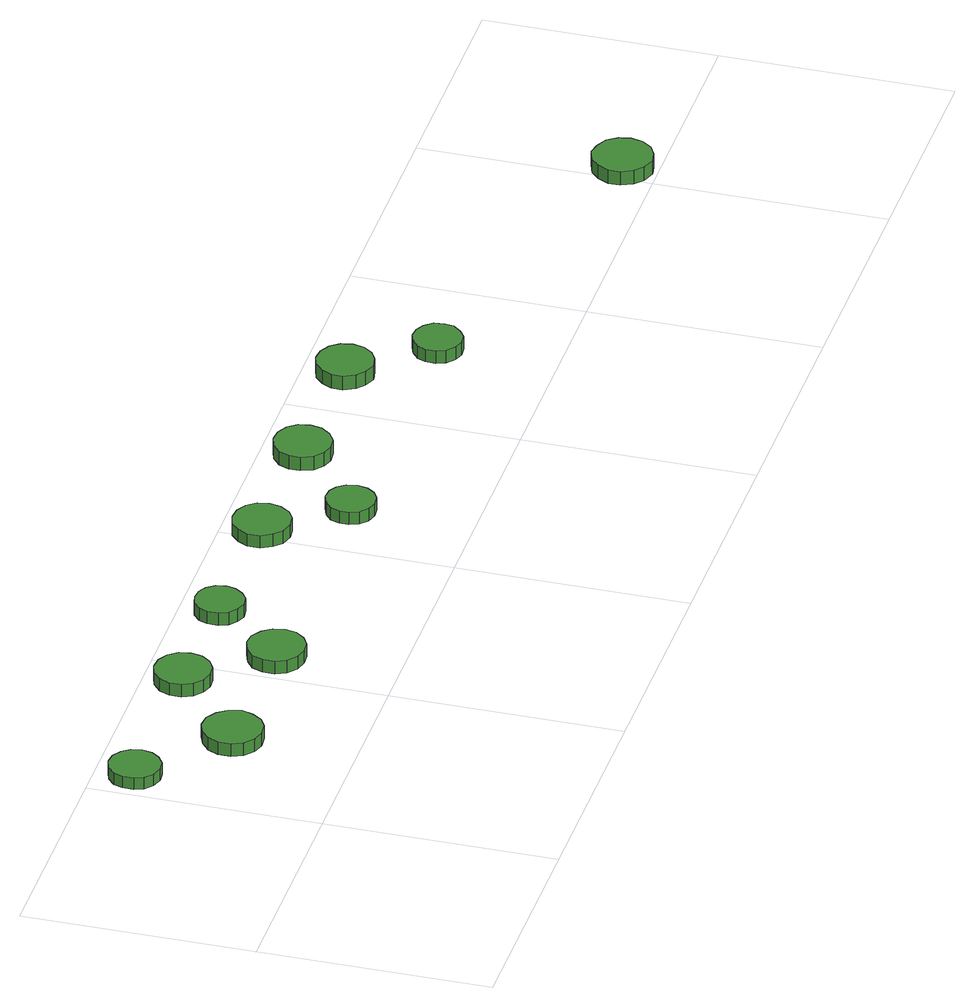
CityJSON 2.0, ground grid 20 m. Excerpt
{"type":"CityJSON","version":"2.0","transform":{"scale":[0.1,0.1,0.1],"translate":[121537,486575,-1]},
"CityObjects":{
"tree1":{"type":"SolitaryVegetationObject","attributes":{"function":"something"},"geometry":[{"type":"MultiSurface","lod":"1","boundaries":[[[0,1,2,3,4,5,6,7,8,9,10,11,12,13,14]],[[15,16,17,18,19,20,21,22,23,24,25,26,27,28,29]],[[0,29,28,1]],[[1,28,27,2]],[[2,27,26,3]],[[3,26,25,4]],[[4,25,24,5]],[[5,24,23,6]],[[6,23,22,7]],[[7,22,21,8]],[[8,21,20,9]],[[9,20,19,10]],[[10,19,18,11]],[[11,18,17,12]],[[12,17,16,13]],[[13,16,15,14]],[[14,15,29,0]]]}]},
"tree2":{"type":"SolitaryVegetationObject","attributes":{"function":"something"},"geometry":[{"type":"MultiSurface","lod":"1","boundaries":[[[30,31,32,33,34,35,36,37,38,39,40,41,42,43,44]],[[45,46,47,48,49,50,51,52,53,54,55,56,57,58,59]],[[30,59,58,31]],[[31,58,57,32]],[[32,57,56,33]],[[33,56,55,34]],[[34,55,54,35]],[[35,54,53,36]],[[36,53,52,37]],[[37,52,51,38]],[[38,51,50,39]],[[39,50,49,40]],[[40,49,48,41]],[[41,48,47,42]],[[42,47,46,43]],[[43,46,45,44]],[[44,45,59,30]]]}]},
"tree3":{"type":"SolitaryVegetationObject","attributes":{"function":"something"},"geometry":[{"type":"MultiSurface","lod":"1","boundaries":[[[60,61,62,63,64,65,66,67,68,69,70,71,72,73,74]],[[75,76,77,78,79,80,81,82,83,84,85,86,87,88,89]],[[60,89,88,61]],[[61,88,87,62]],[[62,87,86,63]],[[63,86,85,64]],[[64,85,84,65]],[[65,84,83,66]],[[66,83,82,67]],[[67,82,81,68]],[[68,81,80,69]],[[69,80,79,70]],[[70,79,78,71]],[[71,78,77,72]],[[72,77,76,73]],[[73,76,75,74]],[[74,75,89,60]]]}]},
"tree4":{"type":"SolitaryVegetationObject","attributes":{"function":"something"},"geometry":[{"type":"MultiSurface","lod":"1","boundaries":[[[90,91,92,93,94,95,96,97,98,99,100,101,102,103,104]],[[105,106,107,108,109,110,111,112,113,114,115,116,117,118,119]],[[90,119,118,91]],[[91,118,117,92]],[[92,117,116,93]],[[93,116,115,94]],[[94,115,114,95]],[[95,114,113,96]],[[96,113,112,97]],[[97,112,111,98]],[[98,111,110,99]],[[99,110,109,100]],[[100,109,108,101]],[[101,108,107,102]],[[102,107,106,103]],[[103,106,105,104]],[[104,105,119,90]]]}]},
"tree5":{"type":"SolitaryVegetationObject","attributes":{"function":"something"},"geometry":[{"type":"MultiSurface","lod":"1","boundaries":[[[120,121,122,123,124,125,126,127,128,129,130,131,132,133,134]],[[135,136,137,138,139,140,141,142,143,144,145,146,147,148,149]],[[120,149,148,121]],[[121,148,147,122]],[[122,147,146,123]],[[123,146,145,124]],[[124,145,144,125]],[[125,144,143,126]],[[126,143,142,127]],[[127,142,141,128]],[[128,141,140,129]],[[129,140,139,130]],[[130,139,138,131]],[[131,138,137,132]],[[132,137,136,133]],[[133,136,135,134]],[[134,135,149,120]]]}]},
"tree6":{"type":"SolitaryVegetationObject","attributes":{"function":"something"},"geometry":[{"type":"MultiSurface","lod":"1","boundaries":[[[150,151,152,153,154,155,156,157,158,159,160,161,162,163,164]],[[165,166,167,168,169,170,171,172,173,174,175,176,177,178,179]],[[150,179,178,151]],[[151,178,177,152]],[[152,177,176,153]],[[153,176,175,154]],[[154,175,174,155]],[[155,174,173,156]],[[156,173,172,157]],[[157,172,171,158]],[[158,171,170,159]],[[159,170,169,160]],[[160,169,168,161]],[[161,168,167,162]],[[162,167,166,163]],[[163,166,165,164]],[[164,165,179,150]]]}]},
"tree7":{"type":"SolitaryVegetationObject","attributes":{"function":"something"},"geometry":[{"type":"MultiSurface","lod":"1","boundaries":[[[180,181,182,183,184,185,186,187,188,189,190,191,192,193,194]],[[195,196,197,198,199,200,201,202,203,204,205,206,207,208,209]],[[180,209,208,181]],[[181,208,207,182]],[[182,207,206,183]],[[183,206,205,184]],[[184,205,204,185]],[[185,204,203,186]],[[186,203,202,187]],[[187,202,201,188]],[[188,201,200,189]],[[189,200,199,190]],[[190,199,198,191]],[[191,198,197,192]],[[192,197,196,193]],[[193,196,195,194]],[[194,195,209,180]]]}]},
"tree8":{"type":"SolitaryVegetationObject","attributes":{"function":"something"},"geometry":[{"type":"MultiSurface","lod":"1","boundaries":[[[210,211,212,213,214,215,216,217,218,219,220,221,222,223,224]],[[225,226,227,228,229,230,231,232,233,234,235,236,237,238,239]],[[210,239,238,211]],[[211,238,237,212]],[[212,237,236,213]],[[213,236,235,214]],[[214,235,234,215]],[[215,234,233,216]],[[216,233,232,217]],[[217,232,231,218]],[[218,231,230,219]],[[219,230,229,220]],[[220,229,228,221]],[[221,228,227,222]],[[222,227,226,223]],[[223,226,225,224]],[[224,225,239,210]]]}]},
"tree9":{"type":"SolitaryVegetationObject","attributes":{"function":"something"},"geometry":[{"type":"MultiSurface","lod":"1","boundaries":[[[240,241,242,243,244,245,246,247,248,249,250,251,252,253,254]],[[255,256,257,258,259,260,261,262,263,264,265,266,267,268,269]],[[240,269,268,241]],[[241,268,267,242]],[[242,267,266,243]],[[243,266,265,244]],[[244,265,264,245]],[[245,264,263,246]],[[246,263,262,247]],[[247,262,261,248]],[[248,261,260,249]],[[249,260,259,250]],[[250,259,258,251]],[[251,258,257,252]],[[252,257,256,253]],[[253,256,255,254]],[[254,255,269,240]]]}]},
"tree10":{"type":"SolitaryVegetationObject","attributes":{"function":"something"},"geometry":[{"type":"MultiSurface","lod":"1","boundaries":[[[270,271,272,273,274,275,276,277,278,279,280,281,282,283,284]],[[285,286,287,288,289,290,291,292,293,294,295,296,297,298,299]],[[270,299,298,271]],[[271,298,297,272]],[[272,297,296,273]],[[273,296,295,274]],[[274,295,294,275]],[[275,294,293,276]],[[276,293,292,277]],[[277,292,291,278]],[[278,291,290,279]],[[279,290,289,280]],[[280,289,288,281]],[[281,288,287,282]],[[282,287,286,283]],[[283,286,285,284]],[[284,285,299,270]]]}]},
"tree11":{"type":"SolitaryVegetationObject","attributes":{"function":"something"},"geometry":[{"type":"MultiSurface","lod":"1","boundaries":[[[300,301,302,303,304,305,306,307,308,309,310,311,312,313,314]],[[315,316,317,318,319,320,321,322,323,324,325,326,327,328,329]],[[300,329,328,301]],[[301,328,327,302]],[[302,327,326,303]],[[303,326,325,304]],[[304,325,324,305]],[[305,324,323,306]],[[306,323,322,307]],[[307,322,321,308]],[[308,321,320,309]],[[309,320,319,310]],[[310,319,318,311]],[[311,318,317,312]],[[312,317,316,313]],[[313,316,315,314]],[[314,315,329,300]]]}]}
},
"vertices":[
[52,167,19],[50,176,19],[45,183,19],[37,188,19],[28,189,19],[19,186,19],[12,180,19],[9,172,19],[9,162,19],[12,154,19],[19,148,19],[28,145,19],[37,146,19],[45,151,19],[50,158,19],[50,158,8],[45,151,8],[37,146,8],[28,145,8],[19,148,8],[12,154,8],[9,162,8],[9,172,8],[12,180,8],[19,186,8],[28,189,8],[37,188,8],[45,183,8],[50,176,8],[52,167,8],
[128,104,21],[125,115,21],[119,123,21],[110,129,21],[99,130,21],[89,126,21],[81,119,21],[77,110,21],[77,99,21],[81,89,21],[89,82,21],[99,79,21],[110,80,21],[119,85,21],[125,94,21],[125,94,9],[119,85,9],[110,80,9],[99,79,9],[89,82,9],[81,89,9],[77,99,9],[77,110,9],[81,119,9],[89,126,9],[99,130,9],[110,129,9],[119,123,9],[125,115,9],[128,104,9],
[200,167,21],[198,177,21],[192,185,21],[183,190,21],[173,191,21],[164,188,21],[156,181,21],[152,172,21],[152,162,21],[156,153,21],[164,146,21],[173,143,21],[183,144,21],[192,149,21],[198,157,21],[198,157,9],[192,149,9],[183,144,9],[173,143,9],[164,146,9],[156,153,9],[152,162,9],[152,172,9],[156,181,9],[164,188,9],[173,191,9],[183,190,9],[192,185,9],[198,177,9],[200,167,9],
[252,102,23],[250,112,23],[244,120,23],[235,126,23],[225,127,23],[215,123,23],[207,117,23],[203,107,23],[203,97,23],[207,88,23],[215,81,23],[225,78,23],[235,79,23],[244,84,23],[250,92,23],[250,92,11],[244,84,11],[235,79,11],[225,78,11],[215,81,11],[207,88,11],[203,97,11],[203,107,11],[207,117,11],[215,123,11],[225,127,11],[235,126,11],[244,120,11],[250,112,11],[252,102,11],
[305,166,21],[303,175,21],[298,182,21],[291,186,21],[282,187,21],[274,185,21],[267,179,21],[264,171,21],[264,162,21],[267,154,21],[274,148,21],[282,145,21],[291,146,21],[298,151,21],[303,158,21],[303,158,9],[298,151,9],[291,146,9],[282,145,9],[274,148,9],[267,154,9],[264,162,9],[264,171,9],[267,179,9],[274,185,9],[282,187,9],[291,186,9],[298,182,9],[303,175,9],[305,166,9],
[434,166,21],[432,176,21],[426,184,21],[417,189,21],[407,190,21],[397,187,21],[390,180,21],[385,171,21],[385,160,21],[390,151,21],[397,144,21],[407,141,21],[417,142,21],[426,147,21],[432,156,21],[432,156,9],[426,147,9],[417,142,9],[407,141,9],[397,144,9],[390,151,9],[385,160,9],[385,171,9],[390,180,9],[397,187,9],[407,190,9],[417,189,9],[426,184,9],[432,176,9],[434,166,9],
[475,103,24],[473,112,24],[468,119,24],[461,123,24],[452,124,24],[444,121,24],[437,115,24],[434,107,24],[434,99,24],[437,91,24],[444,85,24],[452,82,24],[461,83,24],[468,87,24],[473,94,24],[473,94,12],[468,87,12],[461,83,12],[452,82,12],[444,85,12],[437,91,12],[434,99,12],[434,107,12],[437,115,12],[444,121,12],[452,124,12],[461,123,12],[468,119,12],[473,112,12],[475,103,12],
[555,165,22],[553,175,22],[547,183,22],[538,188,22],[527,189,22],[518,186,22],[510,179,22],[506,170,22],[506,160,22],[510,150,22],[518,143,22],[527,140,22],[538,141,22],[547,147,22],[553,155,22],[553,155,9],[547,147,9],[538,141,9],[527,140,9],[518,143,9],[510,150,9],[506,160,9],[506,170,9],[510,179,9],[518,186,9],[527,189,9],[538,188,9],[547,183,9],[553,175,9],[555,165,9],
[680,164,23],[678,174,23],[672,182,23],[663,187,23],[653,188,23],[643,185,23],[636,178,23],[631,169,23],[631,159,23],[636,149,23],[643,143,23],[653,139,23],[663,141,23],[672,146,23],[678,154,23],[678,154,10],[672,146,10],[663,141,10],[653,139,10],[643,143,10],[636,149,10],[631,159,10],[631,169,10],[636,178,10],[643,185,10],[653,188,10],[663,187,10],[672,182,10],[678,174,10],[680,164,10],
[728,100,24],[727,109,24],[721,116,24],[714,120,24],[705,121,24],[697,118,24],[690,112,24],[687,105,24],[687,96,24],[690,88,24],[697,82,24],[705,79,24],[714,80,24],[721,85,24],[727,92,24],[727,92,12],[721,85,12],[714,80,12],[705,79,12],[697,82,12],[690,88,12],[687,96,12],[687,105,12],[690,112,12],[697,118,12],[705,121,12],[714,120,12],[721,116,12],[727,109,12],[728,100,12],
[1035,28,26],[1033,38,26],[1027,47,26],[1017,52,26],[1007,54,26],[996,50,26],[989,43,26],[984,33,26],[984,23,26],[989,13,26],[996,6,26],[1007,2,26],[1017,4,26],[1027,9,26],[1033,18,26],[1033,18,13],[1027,9,13],[1017,4,13],[1007,2,13],[996,6,13],[989,13,13],[984,23,13],[984,33,13],[989,43,13],[996,50,13],[1007,54,13],[1017,52,13],[1027,47,13],[1033,38,13],[1035,28,13]
]}
